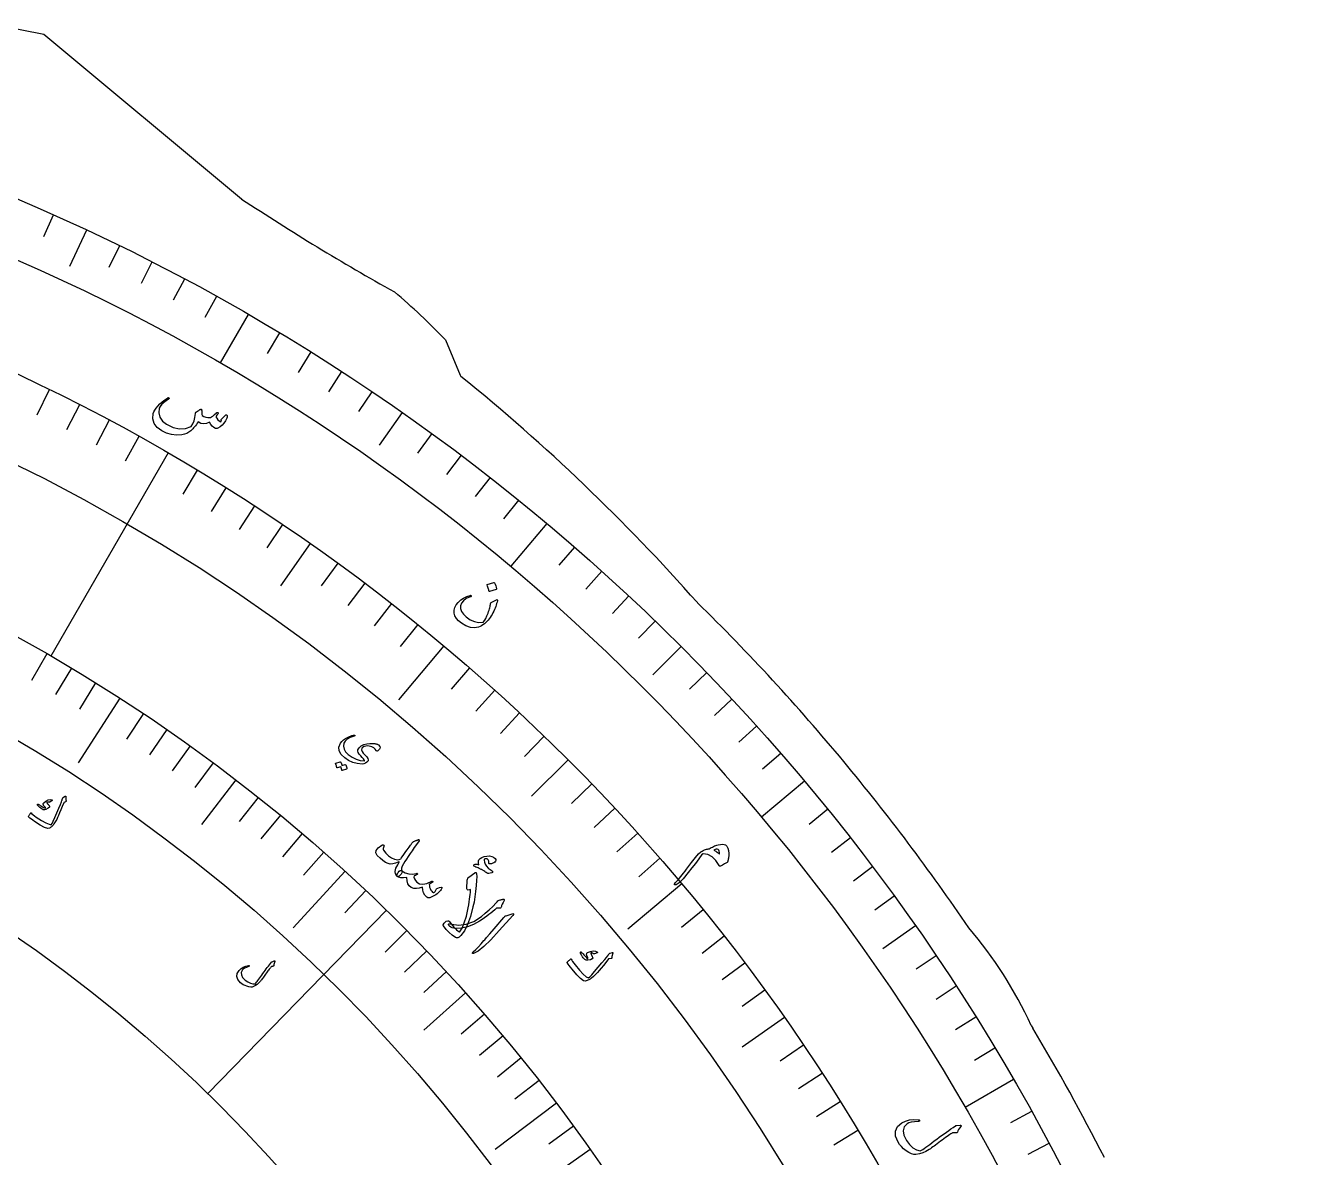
# Model space of a CAD drawing. Header units: millimetres. Extents: x -88 to 88, y -88 to 103.
# Drawn here: x 33.9 to 86.2, y 39.9 to 86.6 of the extents above; entities that cross this region are included whole.
import ezdxf

# ---------------------------------------------------------------- set-up
doc = ezdxf.new("R2010")
doc.units = ezdxf.units.MM
for name, color, linetype in [('CUT_OUTER', 1, 'Continuous'), ('ENGRAVE', 7, 'Continuous'), ('ENGRAVE_FINE', 8, 'Continuous'), ('TEXT', 5, 'Continuous')]:
    doc.layers.add(name, color=color, linetype=linetype)

msp = doc.modelspace()

# ---------------------------------------------------------------- linework, layer by layer
at = {"layer": 'CUT_OUTER'}
for points in [[(32.8592, 86.6107), (34.6842, 86.246), (34.6878, 86.2451), (34.6907, 86.2429), (42.8395, 79.4527), (42.8483, 79.4459)], [(51.2545, 73.6348), (51.2562, 73.6312), (51.8611, 72.1806)], [(75.4109, 45.3557), (75.4801, 45.241)]]:
    msp.add_lwpolyline(points, dxfattribs=at)
for centre, radius, start, end in [((97.6163, 162.4331), 99.4304, 236.576933, 240.829687), ((31.3224, 54.5665), 27.5842, 43.73102, 49.72837), ((51.9996, 72.2383), 0.15, 202.63434, 226.58839), ((0.3187, 8.4724), 81.9297, 41.531707, 50.98404), ((0.1334, 0.1172), 87.8225, 39.723364, 45.535304), ((0.0414, 0.0327), 87.9472, 34.128011, 39.727406), ((59.8501, 38.2435), 17.1091, 24.56301, 40.5878), ((0.2694, 0.1548), 87.6893, 26.952225, 30.941237)]:
    msp.add_arc(centre, radius, start, end, dxfattribs=at)
at = {"layer": 'ENGRAVE'}
for points in [[(36.4466, 78.16), (35.7493, 76.6646)], [(43.12, 74.686), (41.965, 72.6855)], [(49.4652, 70.6437), (48.5188, 69.2921)], [(39.82, 68.9703), (34.98, 60.5871)], [(55.434, 66.0637), (53.9492, 64.2941)], [(45.6796, 65.2373), (44.4581, 63.4928)], [(51.1916, 61.0078), (49.325, 58.7832)], [(60.9809, 60.9809), (59.8142, 59.8142)], [(37.8186, 58.857), (36.1061, 56.1918)], [(56.314, 56.314), (54.8081, 54.8081)], [(42.6121, 55.4852), (41.1971, 53.6427)], [(66.0637, 55.434), (64.2941, 53.9492)], [(47.1146, 51.7167), (44.9811, 49.3748)], [(61.0078, 51.1916), (58.7832, 49.325)], [(48.8266, 50.1035), (41.4566, 42.5407)], [(70.6437, 49.4652), (69.2921, 48.5188)], [(52.0873, 46.7046), (50.3576, 45.1536)], [(65.2373, 45.6796), (63.4928, 44.4581)], [(74.686, 43.12), (72.6855, 41.965)], [(55.8365, 42.1508), (53.3081, 40.242)]]:
    msp.add_lwpolyline(points, dxfattribs=at)
for radius in [86.24, 86.24, 83.93, 79.64, 79.64, 76.252, 69.96, 69.96, 66.264, 59.4, 59.4]:
    msp.add_circle((0, 0), radius, dxfattribs=at)
at = {"layer": 'ENGRAVE_FINE'}
for points in [[(35.077, 78.7842), (34.6743, 77.8798)], [(37.8051, 77.512), (37.3711, 76.6222)], [(39.1521, 76.8404), (38.7027, 75.9583)], [(40.4872, 76.1454), (40.0225, 75.2713)], [(41.81, 75.4272), (41.33, 74.5613)], [(44.4169, 73.9221), (43.907, 73.0735)], [(45.7002, 73.1357), (45.1756, 72.2961)], [(46.9697, 72.3269), (46.4305, 71.4967)], [(34.9119, 71.58), (34.4027, 70.5359)], [(48.2248, 71.4962), (47.6712, 70.6755)], [(36.1558, 70.9598), (35.6284, 69.9248)], [(37.3887, 70.3179), (36.8434, 69.2923)], [(38.6102, 69.6547), (38.0471, 68.6388)], [(50.6906, 69.7696), (50.1087, 68.9687)], [(51.9005, 68.8743), (51.3047, 68.0837)], [(41.0176, 68.2648), (40.4194, 67.2691)], [(42.2028, 67.5386), (41.5872, 66.5535)], [(53.0946, 67.958), (52.4851, 67.1779)], [(54.2726, 67.0211), (53.6496, 66.2517)], [(43.3751, 66.7917), (42.7424, 65.8175)], [(44.5341, 66.0246), (43.8846, 65.0615)], [(56.5785, 65.0862), (55.929, 64.339)], [(46.8112, 64.4301), (46.1284, 63.4904)], [(57.7058, 64.0888), (57.0434, 63.3531)], [(47.9285, 63.6033), (47.2295, 62.6756)], [(58.8155, 63.0719), (58.1404, 62.3479)], [(49.0313, 62.7572), (48.3161, 61.8418)], [(50.1191, 61.8919), (49.3881, 60.9892)], [(59.9073, 62.0359), (59.2196, 61.3237)], [(34.817, 60.681), (34.1863, 59.5818)], [(35.8274, 60.09), (35.1784, 59.0015)], [(52.2485, 60.1051), (51.4865, 59.2284)], [(62.0359, 59.9073), (61.3237, 59.2196)], [(36.828, 59.4819), (36.1609, 58.4045)], [(53.2896, 59.1841), (52.5123, 58.3208)], [(63.0719, 58.8155), (62.3479, 58.1404)], [(38.799, 58.2154), (38.0962, 57.161)], [(54.3143, 58.245), (53.5221, 57.3955)], [(39.7688, 57.5573), (39.0485, 56.5148)], [(64.0888, 57.7058), (63.3531, 57.0434)], [(55.3226, 57.2882), (54.5157, 56.4526)], [(40.7278, 56.8828), (39.9901, 55.8524)], [(65.0862, 56.5785), (64.339, 55.929)], [(41.6757, 56.192), (40.9208, 55.1742)], [(57.2882, 55.3226), (56.4526, 54.5157)], [(43.537, 54.7625), (42.7484, 53.7706)], [(44.4499, 54.0241), (43.6448, 53.0456)], [(58.245, 54.3143), (57.3955, 53.5221)], [(67.0211, 54.2726), (66.2517, 53.6496)], [(45.3507, 53.2702), (44.5292, 52.3054)], [(59.1841, 53.2896), (58.3208, 52.5123)], [(67.958, 53.0946), (67.1779, 52.4851)], [(46.239, 52.501), (45.4014, 51.5501)], [(60.1051, 52.2485), (59.2284, 51.4865)], [(68.8743, 51.9005), (68.0837, 51.3047)], [(47.9772, 50.9175), (47.1082, 49.9952)], [(69.7696, 50.6906), (68.9687, 50.1087)], [(61.8919, 50.1191), (60.9892, 49.3881)], [(49.6626, 49.275), (48.7631, 48.3825)], [(62.7572, 49.0313), (61.8418, 48.3161)], [(50.4849, 48.4322), (49.5704, 47.555)], [(71.4962, 48.2248), (70.6755, 47.6712)], [(63.6033, 47.9285), (62.6756, 47.2295)], [(51.2932, 47.5753), (50.3641, 46.7136)], [(64.4301, 46.8112), (63.4904, 46.1284)], [(72.3269, 46.9697), (71.4967, 46.4305)], [(52.8669, 45.8202), (51.9093, 44.9902)], [(73.1357, 45.7002), (72.2961, 45.1756)], [(53.6319, 44.9224), (52.6605, 44.1087)], [(66.0246, 44.5341), (65.0615, 43.8846)], [(54.382, 44.0114), (53.397, 43.2142)], [(73.9221, 44.4169), (73.0735, 43.907)], [(55.1169, 43.0874), (54.1186, 42.307)], [(66.7917, 43.3751), (65.8175, 42.7424)], [(67.5386, 42.2028), (66.5535, 41.5872)], [(75.4272, 41.81), (74.5613, 41.33)], [(56.5405, 41.2016), (55.5164, 40.4553)], [(68.2648, 41.0176), (67.2691, 40.4194)], [(76.1454, 40.4872), (75.2713, 40.0225)], [(57.2287, 40.2403), (56.1921, 39.5114)]]:
    msp.add_lwpolyline(points, dxfattribs=at)
at = {"layer": 'TEXT'}
for points in [[(42.1871, 70.5284), (42.199, 70.5375), (42.2103, 70.5423), (42.2209, 70.5429), (42.2309, 70.5392), (42.2415, 70.531), (42.2489, 70.521), (42.2529, 70.5094), (42.2535, 70.496), (42.2487, 70.4526), (42.2345, 70.4036), (42.2109, 70.3492), (42.1779, 70.2892), (42.1145, 70.1971), (42.042, 70.1168), (41.9604, 70.0485), (41.8699, 69.992), (41.8439, 69.9809), (41.8191, 69.9751), (41.7956, 69.9746), (41.7735, 69.9792), (41.7043, 70.0147), (41.6395, 70.0692), (41.5791, 70.1427), (41.5229, 70.2353), (41.3976, 70.1813), (41.2785, 70.1663), (41.1656, 70.1904), (41.0588, 70.2537), (41.0214, 70.1978), (40.9838, 70.1451), (40.946, 70.0955), (40.908, 70.049), (40.8696, 70.0053), (40.8305, 69.964), (40.7909, 69.9252), (40.7506, 69.8888), (40.6706, 69.8273), (40.5826, 69.7787), (40.4869, 69.7429), (40.3832, 69.7198), (40.1636, 69.7044), (39.9532, 69.7254), (39.7519, 69.7827), (39.5595, 69.8765), (39.3661, 70.0236), (39.2425, 70.1925), (39.1886, 70.3834), (39.2045, 70.5967), (39.2278, 70.6638), (39.2662, 70.737), (39.3198, 70.8164), (39.3885, 70.9019), (39.4721, 70.9909), (39.5688, 71.0781), (39.6787, 71.1633), (39.8018, 71.2466), (39.8106, 71.2513), (39.8192, 71.2533), (39.8277, 71.2526), (39.8361, 71.2493), (39.8435, 71.2443), (39.8491, 71.2384), (39.8529, 71.2317), (39.8549, 71.2243), (39.854, 71.2154), (39.8509, 71.2074), (39.8455, 71.2001), (39.8378, 71.1937), (39.6775, 71.081), (39.559, 70.9807), (39.4822, 70.8932), (39.4469, 70.8185), (39.4279, 70.6209), (39.4726, 70.4445), (39.5809, 70.289), (39.7528, 70.1543), (40.0249, 70.0218), (40.2853, 69.9618), (40.5347, 69.9742), (40.7733, 70.0595), (40.837, 70.17), (40.8868, 70.2969), (40.9226, 70.4402), (40.9444, 70.5999), (40.9453, 70.6168), (40.9484, 70.6306), (40.9539, 70.6412), (40.9617, 70.6487), (40.9943, 70.6708), (41.0251, 70.6914), (41.0541, 70.7105), (41.0814, 70.7281), (41.1066, 70.7438), (41.1297, 70.7574), (41.1507, 70.7688), (41.1694, 70.778), (41.1788, 70.7811), (41.1863, 70.7802), (41.192, 70.7752), (41.1958, 70.7663), (41.1971, 70.7606), (41.1985, 70.7519), (41.2001, 70.7404), (41.2019, 70.726), (41.2035, 70.709), (41.2046, 70.6895), (41.2051, 70.6676), (41.2052, 70.6431), (41.2064, 70.5955), (41.2098, 70.5595), (41.2153, 70.535), (41.2231, 70.5222), (41.291, 70.4745), (41.3695, 70.4448), (41.4586, 70.4331), (41.5585, 70.4395), (41.6034, 70.4564), (41.6601, 70.494), (41.7286, 70.5523), (41.809, 70.6313), (41.8167, 70.6388), (41.8256, 70.6436), (41.8358, 70.6459), (41.8472, 70.6456), (41.8571, 70.6439), (41.8654, 70.6403), (41.8722, 70.6349), (41.8775, 70.6277), (41.8778, 70.6044), (41.8627, 70.5699), (41.8322, 70.5242), (41.7862, 70.4674), (41.8215, 70.4007), (41.8674, 70.3434), (41.9239, 70.2954), (41.9911, 70.2566), (42.0021, 70.2771), (42.0092, 70.2948), (42.0124, 70.3099), (42.0116, 70.3221), (42.0097, 70.3344), (42.0104, 70.3451), (42.014, 70.3541), (42.0202, 70.3614)], [(53.2491, 63.6257), (53.2547, 63.6262), (53.2606, 63.6244), (53.2667, 63.6203), (53.273, 63.614), (53.3051, 63.5545), (53.3307, 63.493), (53.3499, 63.4296), (53.3627, 63.3643), (53.3625, 63.3562), (53.3601, 63.3499), (53.3555, 63.3454), (53.3488, 63.3427), (53.0774, 63.2552), (53.0694, 63.2544), (53.063, 63.258), (53.0581, 63.266), (53.0548, 63.2783), (53.052, 63.289), (53.0472, 63.3055), (53.0404, 63.3278), (53.0316, 63.3558), (53.0206, 63.3899), (53.0069, 63.4304), (52.9906, 63.4771), (52.9717, 63.5302), (52.9698, 63.538), (52.9703, 63.5437), (52.9734, 63.5474), (52.9789, 63.549)], [(53.3975, 62.8768), (53.3833, 62.8185), (53.3669, 62.7589), (53.3482, 62.6981), (53.3274, 62.6359), (53.3039, 62.5725), (53.277, 62.5076), (53.2469, 62.4414), (53.2134, 62.3739), (53.1781, 62.3082), (53.1405, 62.2454), (53.1005, 62.1854), (53.0581, 62.1281), (53.0133, 62.0735), (52.9659, 62.0213), (52.9159, 61.9717), (52.8633, 61.9244), (52.8038, 61.8786), (52.7438, 61.8405), (52.6831, 61.8102), (52.6219, 61.7877), (52.4552, 61.7596), (52.2823, 61.7767), (52.1031, 61.8389), (51.9172, 61.946), (51.7977, 62.0411), (51.708, 62.1425), (51.6481, 62.2503), (51.6181, 62.3648), (51.6188, 62.4792), (51.6463, 62.591), (51.7007, 62.7001), (51.7821, 62.8066), (51.8863, 62.9046), (52.0027, 62.9853), (52.1312, 63.0487), (52.272, 63.0947), (52.2908, 63.0977), (52.3052, 63.0961), (52.3153, 63.0898), (52.321, 63.0789), (52.3228, 63.0645), (52.3162, 63.0518), (52.3013, 63.041), (52.278, 63.0319), (52.1167, 62.9609), (51.9961, 62.8763), (51.916, 62.7783), (51.8764, 62.6669), (51.8764, 62.5512), (51.916, 62.4357), (51.995, 62.3203), (52.1134, 62.2047), (52.2787, 62.0916), (52.4485, 62.0172), (52.623, 61.9816), (52.8023, 61.9848), (52.8071, 61.9862), (52.8126, 61.9896), (52.8188, 61.9951), (52.8257, 62.0025), (52.8739, 62.0661), (52.9212, 62.1477), (52.9676, 62.2473), (53.013, 62.365), (53.0339, 62.4258), (53.0526, 62.483), (53.0692, 62.5366), (53.0838, 62.5864), (53.0959, 62.6325), (53.1053, 62.6749), (53.1121, 62.7136), (53.1163, 62.7485), (53.1191, 62.7661), (53.1242, 62.7802), (53.1317, 62.7909), (53.1414, 62.798), (53.3669, 62.9153), (53.3827, 62.9199), (53.393, 62.915), (53.398, 62.9007), (53.3975, 62.8768)], [(48.3963, 56.6908), (48.3577, 56.7549), (48.298, 56.807), (48.2172, 56.847), (48.1156, 56.8749), (48.0419, 56.8817), (47.9707, 56.8757), (47.902, 56.8567), (47.8358, 56.825), (47.8249, 56.8167), (47.8157, 56.8062), (47.8083, 56.7935), (47.8026, 56.7787), (47.799, 56.7206), (47.8206, 56.6563), (47.8675, 56.5855), (47.9396, 56.5083), (48.0114, 56.4329), (48.0556, 56.3688), (48.0723, 56.3163), (48.0616, 56.2753), (48.0114, 56.2133), (47.9534, 56.1694), (47.8876, 56.1436), (47.8142, 56.1359), (47.6194, 56.1557), (47.4354, 56.2041), (47.2623, 56.2811), (47.0997, 56.3868), (46.9477, 56.5326), (46.8674, 56.6822), (46.8588, 56.836), (46.9223, 56.994), (46.9766, 57.0646), (47.0479, 57.1312), (47.1363, 57.1936), (47.2419, 57.2517), (47.2737, 57.2659), (47.3051, 57.2789), (47.3361, 57.2908), (47.3668, 57.3017), (47.3972, 57.3114), (47.4277, 57.32), (47.4582, 57.3276), (47.4887, 57.3341), (47.5032, 57.3352), (47.513, 57.3325), (47.5181, 57.3257), (47.5185, 57.3151), (47.5153, 57.305), (47.5097, 57.2968), (47.5019, 57.2905), (47.4917, 57.2862), (47.3301, 57.232), (47.2059, 57.1652), (47.119, 57.086), (47.0692, 56.9946), (47.0498, 56.871), (47.0734, 56.7528), (47.14, 56.6399), (47.2495, 56.5323), (47.4099, 56.4183), (47.5712, 56.3355), (47.7335, 56.2838), (47.8971, 56.2634), (47.9084, 56.2638), (47.9157, 56.2676), (47.9191, 56.2748), (47.9186, 56.2852), (47.9056, 56.315), (47.8747, 56.357), (47.826, 56.4112), (47.7595, 56.4776), (47.6943, 56.5481), (47.6529, 56.6119), (47.6354, 56.6691), (47.6418, 56.7197), (47.6644, 56.7665), (47.6957, 56.8093), (47.7357, 56.848), (47.7843, 56.8826), (47.8947, 56.9381), (48.0139, 56.9744), (48.1418, 56.9914), (48.2784, 56.9891), (48.3131, 56.9866), (48.3454, 56.9824), (48.3754, 56.9767), (48.4029, 56.9695), (48.4281, 56.9608), (48.4508, 56.951), (48.471, 56.9401), (48.4889, 56.9279), (48.5476, 56.8676), (48.563, 56.8065), (48.535, 56.7446), (48.4638, 56.682), (48.4397, 56.6694), (48.4204, 56.6667), (48.406, 56.6738), (48.3963, 56.6908)], [(47.1169, 56.1215), (47.1207, 56.1219), (47.1246, 56.1207), (47.1287, 56.118), (47.1329, 56.1138), (47.144, 56.094), (47.154, 56.074), (47.1629, 56.0538), (47.1708, 56.0333), (47.1777, 56.0126), (47.1836, 55.9912), (47.1884, 55.9693), (47.1922, 55.9467), (47.1919, 55.9411), (47.1899, 55.9365), (47.1863, 55.9329), (47.1812, 55.9303), (46.9952, 55.8697), (46.9916, 55.8699), (46.9885, 55.8726), (46.9857, 55.8778), (46.9832, 55.8855), (46.9822, 55.8916), (46.9799, 55.9008), (46.9763, 55.913), (46.9715, 55.9283), (46.9652, 55.9468), (46.9577, 55.9687), (46.9488, 55.9941), (46.9386, 56.0229), (46.7933, 55.9763), (46.7878, 55.9757), (46.7835, 55.9781), (46.7803, 55.9834), (46.7782, 55.9918), (46.7764, 55.999), (46.7733, 56.0101), (46.7689, 56.0252), (46.7632, 56.0442), (46.756, 56.0672), (46.7472, 56.0945), (46.7366, 56.1261), (46.7243, 56.1619), (46.7238, 56.1666), (46.7248, 56.17), (46.7272, 56.1723), (46.7311, 56.1734), (46.9142, 56.2285), (46.918, 56.2288), (46.9219, 56.2277), (46.926, 56.225), (46.9302, 56.2208), (46.9403, 56.2047), (46.9493, 56.1882), (46.9572, 56.1713), (46.9642, 56.154), (46.9702, 56.1364), (46.9753, 56.1186), (46.9796, 56.1007), (46.983, 56.0826)], [(35.5971, 54.7876), (35.5951, 54.7635), (35.594, 54.7401), (35.594, 54.7174), (35.595, 54.6953), (35.5972, 54.6738), (35.6006, 54.6529), (35.6052, 54.6325), (35.611, 54.6126), (35.612, 54.6029), (35.6088, 54.5944), (35.6017, 54.5871), (35.5904, 54.5809), (35.5274, 54.5508), (35.521, 54.5473), (35.5159, 54.5441), (35.5122, 54.5412), (35.5098, 54.5386), (35.4496, 54.3855), (35.3941, 54.2478), (35.3435, 54.1255), (35.2977, 54.0186), (35.2567, 53.9272), (35.2206, 53.8514), (35.1894, 53.7914), (35.163, 53.747), (35.1097, 53.6655), (35.0913, 53.6406), (35.0717, 53.6165), (35.0507, 53.593), (35.0284, 53.5702), (35.0047, 53.5483), (34.9795, 53.5271), (34.9528, 53.5068), (34.9246, 53.4874), (34.849, 53.4805), (34.7216, 53.5253), (34.5422, 53.6213), (34.3103, 53.768), (34.2396, 53.8166), (34.1754, 53.8633), (34.1176, 53.9081), (34.0662, 53.9512), (34.0624, 53.9566), (34.0608, 53.9622), (34.0614, 53.9679), (34.064, 53.9737), (34.0787, 54.0004), (34.0923, 54.0246), (34.1048, 54.0463), (34.116, 54.0654), (34.1263, 54.0823), (34.1357, 54.0971), (34.1442, 54.1097), (34.1519, 54.1203), (34.1565, 54.1261), (34.1609, 54.1282), (34.165, 54.1266), (34.1689, 54.1213), (34.2006, 54.0847), (34.2455, 54.0441), (34.3037, 53.9994), (34.3751, 53.9506), (34.5927, 53.8115), (34.7691, 53.7123), (34.9047, 53.6534), (34.9998, 53.6352), (35.0327, 53.6859), (35.0825, 53.7847), (35.149, 53.9316), (35.2321, 54.1266), (35.3136, 54.3229), (35.3746, 54.4719), (35.4151, 54.5733), (35.4353, 54.6273), (35.4404, 54.6424), (35.4451, 54.6564), (35.4496, 54.6695), (35.4537, 54.6817), (35.4574, 54.6927), (35.4606, 54.7026), (35.4634, 54.7113), (35.4657, 54.7189), (35.4718, 54.7346), (35.4799, 54.7481), (35.4902, 54.7594), (35.5026, 54.7683), (35.576, 54.8108), (35.5814, 54.8133), (35.5861, 54.8143), (35.5901, 54.8136), (35.5933, 54.8114), (35.5959, 54.8066), (35.5974, 54.801), (35.5978, 54.7947), (35.5971, 54.7876)], [(35.0323, 54.6602), (35.0352, 54.6577), (35.0371, 54.6547), (35.0381, 54.6511), (35.0382, 54.647), (35.0371, 54.6439), (35.0355, 54.641), (35.0334, 54.6381), (35.0307, 54.6352), (34.9383, 54.5693), (34.9282, 54.5631), (34.9193, 54.5591), (34.9114, 54.5573), (34.9047, 54.5578), (34.8797, 54.5654), (34.8566, 54.5691), (34.8355, 54.5689), (34.8164, 54.5647), (34.8102, 54.5602), (34.8092, 54.5516), (34.8134, 54.5392), (34.8229, 54.5228), (34.8303, 54.5136), (34.8381, 54.5043), (34.8464, 54.495), (34.8551, 54.4858), (34.8644, 54.4764), (34.8743, 54.467), (34.8849, 54.4574), (34.8961, 54.4477), (34.9276, 54.4026), (34.918, 54.3575), (34.8674, 54.3125), (34.7759, 54.2675), (34.7436, 54.2573), (34.7148, 54.2517), (34.6896, 54.2506), (34.6678, 54.2541), (34.6466, 54.2622), (34.6198, 54.2771), (34.5873, 54.2988), (34.549, 54.3274), (34.5298, 54.3425), (34.512, 54.3575), (34.4956, 54.3724), (34.4807, 54.3873), (34.4671, 54.4018), (34.4544, 54.4157), (34.4429, 54.4289), (34.4324, 54.4414), (34.4271, 54.4511), (34.4245, 54.4599), (34.4247, 54.4679), (34.4276, 54.475), (34.4328, 54.481), (34.439, 54.4837), (34.4461, 54.4832), (34.454, 54.4795), (34.4785, 54.4661), (34.5061, 54.4506), (34.5366, 54.4329), (34.5702, 54.4129), (34.6329, 54.3755), (34.6832, 54.3486), (34.7212, 54.3321), (34.747, 54.3261), (34.751, 54.3263), (34.7542, 54.328), (34.7564, 54.3311), (34.7579, 54.3357), (34.7579, 54.339), (34.7566, 54.343), (34.7539, 54.3475), (34.7498, 54.3526), (34.7084, 54.3956), (34.6917, 54.4145), (34.679, 54.4331), (34.6704, 54.4516), (34.6657, 54.4699), (34.664, 54.4889), (34.6666, 54.5058), (34.6735, 54.5206), (34.6846, 54.5332), (34.7758, 54.6083), (34.8641, 54.6545), (34.9496, 54.6718), (35.0323, 54.6602)], [(49.4595, 51.7326), (49.469, 51.7072), (49.4701, 51.6804), (49.4629, 51.6522), (49.4474, 51.6227), (49.4243, 51.5898), (49.3991, 51.5613), (49.3717, 51.5373), (49.3421, 51.5177), (49.3134, 51.5043), (49.2883, 51.499), (49.267, 51.5019), (49.2494, 51.5129), (49.1963, 51.6024), (49.1849, 51.711), (49.2151, 51.8387), (49.2869, 51.9856), (49.3009, 52.0094), (49.313, 52.0301), (49.3232, 52.0476), (49.3315, 52.062), (49.338, 52.0731), (49.3427, 52.0811), (49.3455, 52.0859), (49.3464, 52.0875), (49.3495, 52.0981), (49.3478, 52.1036), (49.341, 52.1039), (49.3294, 52.0989), (49.1987, 52.0441), (49.0824, 52.014), (48.9804, 52.0086), (48.8926, 52.028), (48.7867, 52.0787), (48.6759, 52.1522), (48.5601, 52.2485), (48.4391, 52.3676), (48.3798, 52.4704), (48.3922, 52.5752), (48.4766, 52.6821), (48.6331, 52.7909), (48.6552, 52.8009), (48.6749, 52.8051), (48.6921, 52.8036), (48.7069, 52.7963), (48.7174, 52.7846), (48.7217, 52.77), (48.7198, 52.7525), (48.7118, 52.732), (48.6947, 52.6883), (48.6875, 52.6498), (48.6903, 52.6165), (48.7029, 52.5884), (48.803, 52.462), (48.912, 52.357), (49.0299, 52.2733), (49.1568, 52.2107), (49.2207, 52.1928), (49.2845, 52.1901), (49.3482, 52.2026), (49.4118, 52.2302), (49.4313, 52.2533), (49.4735, 52.3102), (49.5383, 52.4009), (49.6257, 52.5254), (49.6728, 52.5917), (49.7155, 52.6514), (49.7537, 52.7046), (49.7875, 52.7513), (49.8164, 52.7912), (49.84, 52.8243), (49.8582, 52.8505), (49.8711, 52.8698), (49.8929, 52.8974), (49.9145, 52.9194), (49.936, 52.9357), (49.9574, 52.9463), (49.9861, 52.9574), (50.0129, 52.9676), (50.0377, 52.9771), (50.0607, 52.9858), (50.0815, 52.9939), (50.1001, 53.0014), (50.1165, 53.0084), (50.1306, 53.015), (50.143, 53.0193), (50.154, 53.0197), (50.1636, 53.0161), (50.1718, 53.0086), (50.1775, 52.9968), (50.1792, 52.9853), (50.1771, 52.9739), (50.171, 52.9628), (50.0673, 52.823), (49.9702, 52.6895), (49.8797, 52.5621), (49.7959, 52.4409), (49.7186, 52.3261), (49.6476, 52.2178), (49.583, 52.1159), (49.5247, 52.0206), (49.475, 51.9271), (49.4476, 51.848), (49.4424, 51.7831), (49.4595, 51.7326)], [(52.9786, 51.6318), (52.9411, 51.6585), (52.9062, 51.6831), (52.8738, 51.7057), (52.844, 51.7262), (52.8167, 51.7443), (52.7921, 51.7598), (52.77, 51.7727), (52.7505, 51.7829), (52.7301, 51.7927), (52.7053, 51.8042), (52.6761, 51.8175), (52.6425, 51.8325), (52.6044, 51.8492), (52.5615, 51.8672), (52.5139, 51.8867), (52.4617, 51.9075), (52.4421, 51.9177), (52.4294, 51.9305), (52.4237, 51.9459), (52.4249, 51.9639), (52.4434, 51.9923), (52.4851, 52.0052), (52.5499, 52.0024), (52.6378, 51.984), (52.62, 52.0471), (52.6137, 52.1021), (52.619, 52.1489), (52.6359, 52.1877), (52.6864, 52.242), (52.7567, 52.2854), (52.8469, 52.3176), (52.9571, 52.3386), (53.0688, 52.3441), (53.1638, 52.3298), (53.242, 52.2958), (53.3033, 52.242), (53.3272, 52.2019), (53.3325, 52.1639), (53.3193, 52.128), (53.2874, 52.0941), (53.246, 52.0646), (53.2039, 52.0418), (53.1612, 52.0257), (53.1178, 52.0162), (53.0825, 52.0146), (53.0589, 52.0221), (53.0471, 52.0386), (53.0471, 52.0643), (53.0515, 52.098), (53.0484, 52.1292), (53.0377, 52.1579), (53.0194, 52.184), (52.9963, 52.2075), (52.971, 52.2235), (52.9438, 52.2319), (52.9145, 52.2327), (52.8862, 52.2265), (52.8667, 52.2138), (52.8561, 52.1944), (52.8544, 52.1685), (52.8668, 52.0901), (52.8976, 52.0104), (52.9468, 51.9292), (53.0144, 51.8467), (53.0211, 51.8403), (53.029, 51.8335), (53.0381, 51.8265), (53.0485, 51.819), (53.0598, 51.8112), (53.0722, 51.8026), (53.0854, 51.7935), (53.0995, 51.7837), (53.1146, 51.7728), (53.1284, 51.7631), (53.1407, 51.7545), (53.1518, 51.747), (53.1614, 51.7403), (53.1697, 51.734), (53.1766, 51.7283), (53.1821, 51.723), (53.1911, 51.7117), (53.1961, 51.7002), (53.1972, 51.6885), (53.1943, 51.6766), (53.1901, 51.6667), (53.1846, 51.6587), (53.178, 51.6525), (53.1701, 51.6482), (53.1027, 51.6297), (53.0483, 51.6208), (53.007, 51.6215), (52.9786, 51.6318)], [(62.129, 52.6376), (62.1733, 52.6638), (62.2184, 52.6888), (62.2642, 52.7127), (62.3107, 52.7353), (62.358, 52.7562), (62.406, 52.7747), (62.4546, 52.7909), (62.5039, 52.8048), (62.5987, 52.8233), (62.6804, 52.8285), (62.7488, 52.8204), (62.804, 52.799), (62.8654, 52.7472), (62.909, 52.6701), (62.9348, 52.5677), (62.9426, 52.4402), (62.9421, 52.4029), (62.9404, 52.3657), (62.9377, 52.3287), (62.9337, 52.2917), (62.9288, 52.2548), (62.923, 52.2176), (62.9163, 52.1802), (62.9087, 52.1427), (62.9033, 52.1221), (62.8956, 52.1049), (62.8857, 52.091), (62.8735, 52.0805), (62.8167, 52.0473), (62.7658, 52.018), (62.7207, 51.9925), (62.6815, 51.9709), (62.6488, 51.9532), (62.6231, 51.9399), (62.6044, 51.9308), (62.5927, 51.926), (62.5755, 51.9238), (62.5607, 51.9273), (62.5485, 51.9364), (62.5388, 51.9512), (62.4083, 52.1618), (62.2558, 52.3122), (62.0817, 52.4023), (61.8864, 52.432), (61.8675, 52.4297), (61.8514, 52.4241), (61.8381, 52.4152), (61.8277, 52.403), (61.7001, 52.2221), (61.5642, 52.0376), (61.4198, 51.8495), (61.267, 51.6577), (61.0545, 51.4079), (60.8906, 51.241), (60.7755, 51.1568), (60.7093, 51.1551), (60.7015, 51.1705), (60.7045, 51.1905), (60.7182, 51.2149), (60.7426, 51.2439), (60.7973, 51.2999), (60.8526, 51.36), (60.9086, 51.4243), (60.9653, 51.4927), (61.0227, 51.5649), (61.0809, 51.6404), (61.14, 51.7191), (61.1999, 51.8013), (61.4006, 52.0767), (61.5661, 52.2875), (61.6965, 52.4331), (61.7921, 52.5136), (61.8422, 52.5444), (61.8903, 52.5706), (61.9363, 52.5921), (61.9802, 52.609), (62.0216, 52.6217), (62.0602, 52.6307), (62.096, 52.636), (62.129, 52.6376)], [(62.3254, 52.5875), (62.3537, 52.5729), (62.3822, 52.5564), (62.411, 52.5381), (62.4401, 52.5179), (62.4693, 52.496), (62.4985, 52.4725), (62.5277, 52.4475), (62.5568, 52.4209), (62.5536, 52.49), (62.5439, 52.5439), (62.5277, 52.5825), (62.5052, 52.606), (62.4659, 52.6233), (62.4228, 52.626), (62.376, 52.6141), (62.3254, 52.5875)], [(51.0914, 51.0578), (51.1003, 51.0562), (51.1052, 51.0488), (51.1063, 51.0358), (51.1035, 51.0171), (51.0938, 50.9903), (51.0742, 50.9579), (51.0448, 50.9199), (51.0054, 50.8762), (50.959, 50.8283), (50.9104, 50.785), (50.8597, 50.746), (50.807, 50.7116), (50.6957, 50.6534), (50.6053, 50.6219), (50.5359, 50.6173), (50.4874, 50.6394), (50.4085, 50.7278), (50.3527, 50.8269), (50.3198, 50.9369), (50.31, 51.0578), (50.1775, 51.0131), (50.056, 50.9961), (49.9453, 51.0067), (49.8455, 51.0449), (49.7654, 51.1101), (49.709, 51.2014), (49.6762, 51.3191), (49.6669, 51.4632), (49.5277, 51.4434), (49.4118, 51.445), (49.3191, 51.4681), (49.2494, 51.5129), (49.2441, 51.5308), (49.2521, 51.5617), (49.2736, 51.6054), (49.3085, 51.662), (49.3492, 51.7119), (49.3879, 51.7403), (49.4247, 51.7472), (49.4595, 51.7326), (49.596, 51.6507), (49.7415, 51.606), (49.8963, 51.5983), (50.0604, 51.6277), (50.0694, 51.6293), (50.0771, 51.6291), (50.0837, 51.6271), (50.0892, 51.6233), (50.0943, 51.6171), (50.0977, 51.6103), (50.0993, 51.6029), (50.0991, 51.5948), (50.0888, 51.5796), (50.062, 51.5626), (50.0188, 51.5439), (49.9593, 51.5234), (49.9559, 51.4664), (49.9753, 51.4032), (50.0172, 51.3337), (50.0818, 51.258), (50.1883, 51.1901), (50.3247, 51.1748), (50.4913, 51.212), (50.6882, 51.3016), (50.6982, 51.3063), (50.7067, 51.3082), (50.7137, 51.3075), (50.7193, 51.3041), (50.7255, 51.2968), (50.7295, 51.2892), (50.7315, 51.2813), (50.7315, 51.273), (50.7285, 51.2641), (50.7244, 51.2563), (50.7191, 51.2497), (50.7125, 51.2443), (50.5887, 51.1672), (50.5921, 51.1145), (50.6042, 51.0592), (50.6249, 51.0012), (50.6541, 50.9405), (50.6877, 50.8866), (50.7187, 50.8512), (50.7474, 50.8342), (50.7737, 50.8357), (50.7989, 50.8529), (50.8268, 50.8853), (50.8574, 50.933), (50.8906, 50.9959), (50.9067, 51.0069), (50.9455, 51.021), (51.0071, 51.038), (51.0914, 51.0578)], [(51.4057, 49.6534), (51.4785, 49.5632), (51.5458, 49.483), (51.6078, 49.4128), (51.6644, 49.3525), (51.7156, 49.302), (51.7616, 49.2609), (51.8024, 49.2292), (51.8378, 49.2071), (51.9407, 49.363), (52.0345, 49.5811), (52.1186, 49.8617), (52.1924, 50.2051), (52.2157, 50.3351), (52.2358, 50.4552), (52.2527, 50.5654), (52.2666, 50.6656), (52.2772, 50.7558), (52.2845, 50.8357), (52.2885, 50.9053), (52.2892, 50.9647), (52.1904, 50.9402), (52.1676, 50.9484), (52.152, 50.9626), (52.1437, 50.9826), (52.1426, 51.0084), (52.1551, 51.3526), (52.1609, 51.3891), (52.1736, 51.4216), (52.1933, 51.4501), (52.2199, 51.4745), (52.4632, 51.6463), (52.4811, 51.6576), (52.4964, 51.6632), (52.5089, 51.6631), (52.5188, 51.6573), (52.5393, 51.6053), (52.5476, 51.4989), (52.5433, 51.3382), (52.526, 51.1234), (52.514, 51.0032), (52.5006, 50.8859), (52.4858, 50.7714), (52.4697, 50.6597), (52.4523, 50.5508), (52.4335, 50.4448), (52.4134, 50.3415), (52.3921, 50.241), (52.2884, 49.8469), (52.1697, 49.5186), (52.0368, 49.2558), (51.8905, 49.0581), (51.8274, 49.0016), (51.7687, 48.9694), (51.7143, 48.9615), (51.6643, 48.9777), (51.5316, 49.0714), (51.4064, 49.1824), (51.2885, 49.3107), (51.1779, 49.4566), (51.1682, 49.4705), (51.1624, 49.4835), (51.1605, 49.4956), (51.1623, 49.5067), (51.1976, 49.5708), (51.2408, 49.6187), (51.292, 49.6505), (51.3512, 49.6661), (51.3716, 49.6678), (51.3875, 49.6662), (51.3989, 49.6614), (51.4057, 49.6534)], [(51.6656, 49.3537), (51.597, 49.3609), (51.5341, 49.3799), (51.4768, 49.4107), (51.4252, 49.4532), (51.4003, 49.4821), (51.3859, 49.5061), (51.3822, 49.5252), (51.389, 49.5394), (51.4062, 49.549), (51.431, 49.5519), (51.4633, 49.5481), (51.5033, 49.5376), (51.8038, 49.4892), (52.1096, 49.5255), (52.4207, 49.6469), (52.7373, 49.854), (52.8991, 49.9849), (53.0545, 50.122), (53.2034, 50.2654), (53.3458, 50.415), (53.387, 50.4584), (53.422, 50.4906), (53.4507, 50.5115), (53.4732, 50.5212), (53.5076, 50.529), (53.5381, 50.5361), (53.5647, 50.5424), (53.5873, 50.548), (53.6061, 50.5526), (53.6213, 50.5562), (53.6328, 50.5588), (53.6407, 50.5603), (53.6529, 50.5599), (53.663, 50.5575), (53.671, 50.5531), (53.6767, 50.5466), (53.6812, 50.536), (53.683, 50.5264), (53.6821, 50.5178), (53.6785, 50.5103), (53.6313, 50.4302), (53.5966, 50.362), (53.5744, 50.3056), (53.5649, 50.2612), (53.5589, 50.2287), (53.545, 50.2059), (53.5232, 50.1927), (53.4934, 50.1893), (53.3559, 50.1925), (53.2868, 50.1253), (53.2126, 50.0583), (53.1333, 49.9915), (53.0489, 49.9248), (52.9594, 49.8581), (52.8648, 49.7908), (52.7651, 49.7231), (52.6604, 49.6549), (52.4099, 49.5165), (52.1605, 49.4203), (51.9125, 49.3661), (51.6656, 49.3537)], [(53.9608, 49.9504), (54.0291, 49.9686), (54.0632, 49.964), (54.0632, 49.9366), (54.029, 49.8865), (53.4743, 49.2673), (53.1321, 48.8889), (52.8405, 48.6066), (52.5999, 48.4197), (52.4104, 48.3281), (52.3908, 48.3251), (52.3776, 48.3263), (52.3708, 48.3318), (52.3705, 48.3414), (52.3738, 48.3525), (52.3804, 48.3643), (52.3904, 48.3769), (52.4036, 48.3902), (52.5111, 48.4895), (52.6205, 48.5997), (52.7319, 48.7209), (52.8451, 48.8532), (52.8753, 48.8871), (52.9558, 48.9797), (53.0867, 49.1312), (53.2678, 49.3414), (53.6649, 49.8124), (53.6875, 49.8358), (53.7107, 49.855), (53.7343, 49.8698), (53.7584, 49.8805)], [(58.1604, 48.3277), (58.1504, 48.3031), (58.1416, 48.2788), (58.1342, 48.255), (58.128, 48.2315), (58.1233, 48.2082), (58.12, 48.1851), (58.1182, 48.1621), (58.1178, 48.1393), (58.1157, 48.1289), (58.1096, 48.121), (58.0997, 48.1156), (58.0858, 48.1128), (58.0099, 48.1017), (58.0019, 48.1002), (57.9955, 48.0985), (57.9907, 48.0966), (57.9874, 48.0946), (57.8742, 47.9535), (57.771, 47.827), (57.6778, 47.715), (57.5948, 47.6177), (57.522, 47.535), (57.4593, 47.4672), (57.4069, 47.4143), (57.3647, 47.3763), (57.2821, 47.3081), (57.2547, 47.2879), (57.2262, 47.269), (57.1965, 47.2512), (57.1657, 47.2345), (57.1336, 47.2192), (57.1002, 47.2052), (57.0655, 47.1926), (57.0295, 47.1814), (56.9478, 47.1988), (56.8286, 47.2875), (56.6715, 47.4469), (56.4758, 47.6769), (56.4175, 47.751), (56.3652, 47.8211), (56.3192, 47.8872), (56.2793, 47.9492), (56.2771, 47.9561), (56.2773, 47.9625), (56.2797, 47.9683), (56.2844, 47.9736), (56.3086, 47.9968), (56.3307, 48.0177), (56.3509, 48.0364), (56.369, 48.0529), (56.3853, 48.0672), (56.4, 48.0796), (56.4131, 48.0902), (56.4246, 48.0988), (56.4314, 48.1033), (56.4366, 48.1041), (56.4405, 48.1011), (56.4428, 48.0943), (56.4641, 48.0455), (56.498, 47.9881), (56.5445, 47.9221), (56.6036, 47.8475), (56.7866, 47.6303), (56.9396, 47.4684), (57.0629, 47.3623), (57.1568, 47.3121), (57.208, 47.3547), (57.2925, 47.4422), (57.4102, 47.5748), (57.5612, 47.7525), (57.7109, 47.9321), (57.8236, 48.0686), (57.8993, 48.162), (57.9381, 48.2121), (57.9484, 48.2263), (57.958, 48.2395), (57.9669, 48.2518), (57.9752, 48.2632), (57.9827, 48.2736), (57.9893, 48.2829), (57.9951, 48.2912), (58, 48.2983), (58.0115, 48.3129), (58.0245, 48.3244), (58.0389, 48.3329), (58.0549, 48.3382), (58.1458, 48.3589), (58.1523, 48.3598), (58.1576, 48.3593), (58.1615, 48.3573), (58.1641, 48.3539), (58.1653, 48.348), (58.1651, 48.3417), (58.1634, 48.3349), (58.1604, 48.3277)], [(57.5257, 48.378), (57.528, 48.3745), (57.529, 48.3707), (57.5289, 48.3666), (57.5276, 48.3622), (57.5255, 48.3594), (57.5228, 48.3568), (57.5196, 48.3545), (57.5158, 48.3524), (57.3973, 48.3133), (57.3847, 48.3101), (57.374, 48.3088), (57.3652, 48.3095), (57.3583, 48.3122), (57.3345, 48.3283), (57.3115, 48.3398), (57.2892, 48.3464), (57.2678, 48.3483), (57.2598, 48.3455), (57.256, 48.3369), (57.2563, 48.3225), (57.2609, 48.3022), (57.2656, 48.29), (57.2708, 48.2777), (57.2765, 48.2653), (57.2826, 48.2527), (57.2893, 48.2399), (57.2966, 48.2267), (57.3046, 48.2132), (57.3133, 48.1994), (57.3315, 48.1417), (57.3067, 48.0975), (57.2389, 48.0668), (57.1281, 48.0494), (57.0909, 48.0493), (57.0588, 48.0527), (57.0319, 48.0599), (57.0102, 48.0706), (56.9906, 48.086), (56.9673, 48.1104), (56.9402, 48.1439), (56.9094, 48.1864), (56.8941, 48.2085), (56.8804, 48.2301), (56.8681, 48.2511), (56.8573, 48.2716), (56.8477, 48.2914), (56.839, 48.3101), (56.8311, 48.3277), (56.8242, 48.3443), (56.8218, 48.3562), (56.822, 48.3662), (56.8248, 48.3746), (56.8302, 48.3811), (56.8376, 48.3856), (56.845, 48.3865), (56.8522, 48.3837), (56.8594, 48.3771), (56.8808, 48.3551), (56.9046, 48.3298), (56.9309, 48.3012), (56.9596, 48.2692), (57.0132, 48.2096), (57.0572, 48.1648), (57.0918, 48.1351), (57.1169, 48.1203), (57.1212, 48.1193), (57.125, 48.12), (57.1285, 48.1225), (57.1314, 48.1268), (57.1326, 48.1303), (57.1325, 48.1349), (57.1311, 48.1406), (57.1285, 48.1473), (57.0991, 48.2059), (57.0877, 48.2312), (57.0805, 48.255), (57.0775, 48.2772), (57.0785, 48.2979), (57.083, 48.3185), (57.0913, 48.3353), (57.1033, 48.3486), (57.1191, 48.3582), (57.2394, 48.4073), (57.3473, 48.427), (57.4427, 48.4172), (57.5257, 48.378)], [(44.1907, 48.0225), (44.1974, 48.0245), (44.2037, 48.0247), (44.2095, 48.0228), (44.215, 48.019), (44.219, 48.0137), (44.2209, 48.0075), (44.2204, 48.0003), (44.2177, 47.9922), (44.2007, 47.9459), (44.1887, 47.9033), (44.1819, 47.8645), (44.1802, 47.8294), (44.1785, 47.8178), (44.1723, 47.8083), (44.1616, 47.8009), (44.1464, 47.7957), (44.1381, 47.7941), (44.1302, 47.7924), (44.1227, 47.7907), (44.1155, 47.7891), (44.1088, 47.7875), (44.1026, 47.7862), (44.0969, 47.785), (44.0917, 47.784), (44.0826, 47.7819), (44.0736, 47.7778), (44.0647, 47.7714), (44.0559, 47.763), (44.0343, 47.7361), (44.0112, 47.7065), (43.9866, 47.674), (43.9604, 47.6388), (43.9326, 47.6009), (43.903, 47.5603), (43.8717, 47.5172), (43.8386, 47.4714), (43.8062, 47.4251), (43.7754, 47.382), (43.7463, 47.3419), (43.7187, 47.3048), (43.6928, 47.2707), (43.6686, 47.2392), (43.646, 47.2104), (43.6251, 47.1844), (43.5599, 47.1101), (43.4905, 47.0469), (43.4169, 46.9948), (43.3389, 46.9537), (43.2849, 46.9372), (43.2219, 46.9339), (43.15, 46.9438), (43.0692, 46.9669), (42.9881, 46.9989), (42.9168, 47.0343), (42.8554, 47.073), (42.8037, 47.1151), (42.6957, 47.2441), (42.6495, 47.3711), (42.6651, 47.4963), (42.7428, 47.6199), (42.8209, 47.6938), (42.9119, 47.7531), (43.0159, 47.7977), (43.1329, 47.8275), (43.1406, 47.8284), (43.147, 47.8275), (43.1521, 47.8248), (43.1559, 47.8202), (43.1589, 47.8143), (43.1604, 47.8088), (43.1602, 47.8038), (43.1584, 47.7992), (43.1548, 47.7933), (43.1502, 47.7886), (43.1446, 47.785), (43.1381, 47.7827), (43.0447, 47.7474), (42.9707, 47.7122), (42.9161, 47.6774), (42.8808, 47.6428), (42.8343, 47.5417), (42.8377, 47.4388), (42.8908, 47.334), (42.9936, 47.2271), (43.102, 47.1479), (43.2084, 47.0961), (43.3129, 47.0717), (43.4157, 47.0748), (43.4381, 47.1014), (43.4636, 47.133), (43.4923, 47.1697), (43.5241, 47.2114), (43.559, 47.2583), (43.597, 47.3107), (43.6381, 47.3685), (43.6823, 47.4317), (43.7286, 47.4963), (43.7743, 47.5597), (43.8196, 47.6218), (43.8644, 47.6827), (43.9088, 47.7423), (43.9529, 47.8004), (43.9967, 47.8572), (44.0402, 47.9125), (44.0799, 47.9677), (44.0854, 47.9731), (44.0911, 47.9777), (44.0971, 47.9813), (44.1032, 47.9841)], [(72.4823, 41.2419), (72.4935, 41.2418), (72.5032, 41.2388), (72.5113, 41.2331), (72.5177, 41.2246), (72.5213, 41.2146), (72.5211, 41.2042), (72.5169, 41.1934), (72.5089, 41.1823), (72.4604, 41.12), (72.4215, 41.0608), (72.3922, 41.0049), (72.3725, 40.9521), (72.3643, 40.9351), (72.3503, 40.9237), (72.3303, 40.9178), (72.3045, 40.9173), (72.2911, 40.9188), (72.2783, 40.9201), (72.266, 40.9213), (72.2542, 40.9223), (72.2432, 40.9233), (72.233, 40.9243), (72.2238, 40.9253), (72.2154, 40.9263), (72.2005, 40.9277), (72.1847, 40.9257), (72.1681, 40.9204), (72.1505, 40.9119), (72.1046, 40.8814), (72.055, 40.8475), (72.0016, 40.8101), (71.9445, 40.7691), (71.8836, 40.7249), (71.8187, 40.6775), (71.7499, 40.627), (71.6772, 40.5734), (71.6053, 40.5188), (71.5373, 40.468), (71.4733, 40.4211), (71.4133, 40.3781), (71.3572, 40.3387), (71.3049, 40.3026), (71.2564, 40.2698), (71.2118, 40.2404), (71.0763, 40.159), (70.9397, 40.0966), (70.8019, 40.0531), (70.6631, 40.0285), (70.5727, 40.0297), (70.4752, 40.0553), (70.3705, 40.1054), (70.2587, 40.1798), (70.1508, 40.2678), (70.0595, 40.3561), (69.9847, 40.4448), (69.9265, 40.5339), (69.8246, 40.7824), (69.8157, 40.9982), (69.9001, 41.1815), (70.0783, 41.3325), (70.233, 41.4076), (70.4005, 41.4542), (70.5807, 41.4719), (70.7737, 41.4607), (70.7859, 41.4584), (70.7952, 41.4539), (70.8016, 41.4472), (70.8051, 41.4384), (70.8069, 41.4279), (70.8065, 41.4188), (70.8038, 41.4112), (70.7988, 41.4051), (70.7904, 41.3979), (70.7811, 41.3929), (70.771, 41.3902), (70.7599, 41.3898), (70.6003, 41.3811), (70.4705, 41.3633), (70.3703, 41.3366), (70.2998, 41.3009), (70.18, 41.1692), (70.1354, 41.0107), (70.1656, 40.8253), (70.2703, 40.6126), (70.3969, 40.4394), (70.5338, 40.3089), (70.6812, 40.2209), (70.8392, 40.1756), (70.8863, 40.2052), (70.9406, 40.2409), (71.0022, 40.2828), (71.071, 40.3308), (71.1471, 40.3854), (71.2306, 40.4466), (71.3214, 40.5146), (71.4196, 40.5894), (71.5216, 40.6653), (71.6222, 40.7396), (71.7215, 40.8122), (71.8194, 40.8832), (71.9161, 40.9524), (72.0116, 41.0196), (72.106, 41.0847), (72.1992, 41.1479), (72.2867, 41.2126), (72.2977, 41.2182), (72.3086, 41.2223), (72.3195, 41.225), (72.3302, 41.2262)]]:
    msp.add_lwpolyline(points, close=True, dxfattribs=at)

doc.saveas('drawing.dxf')
